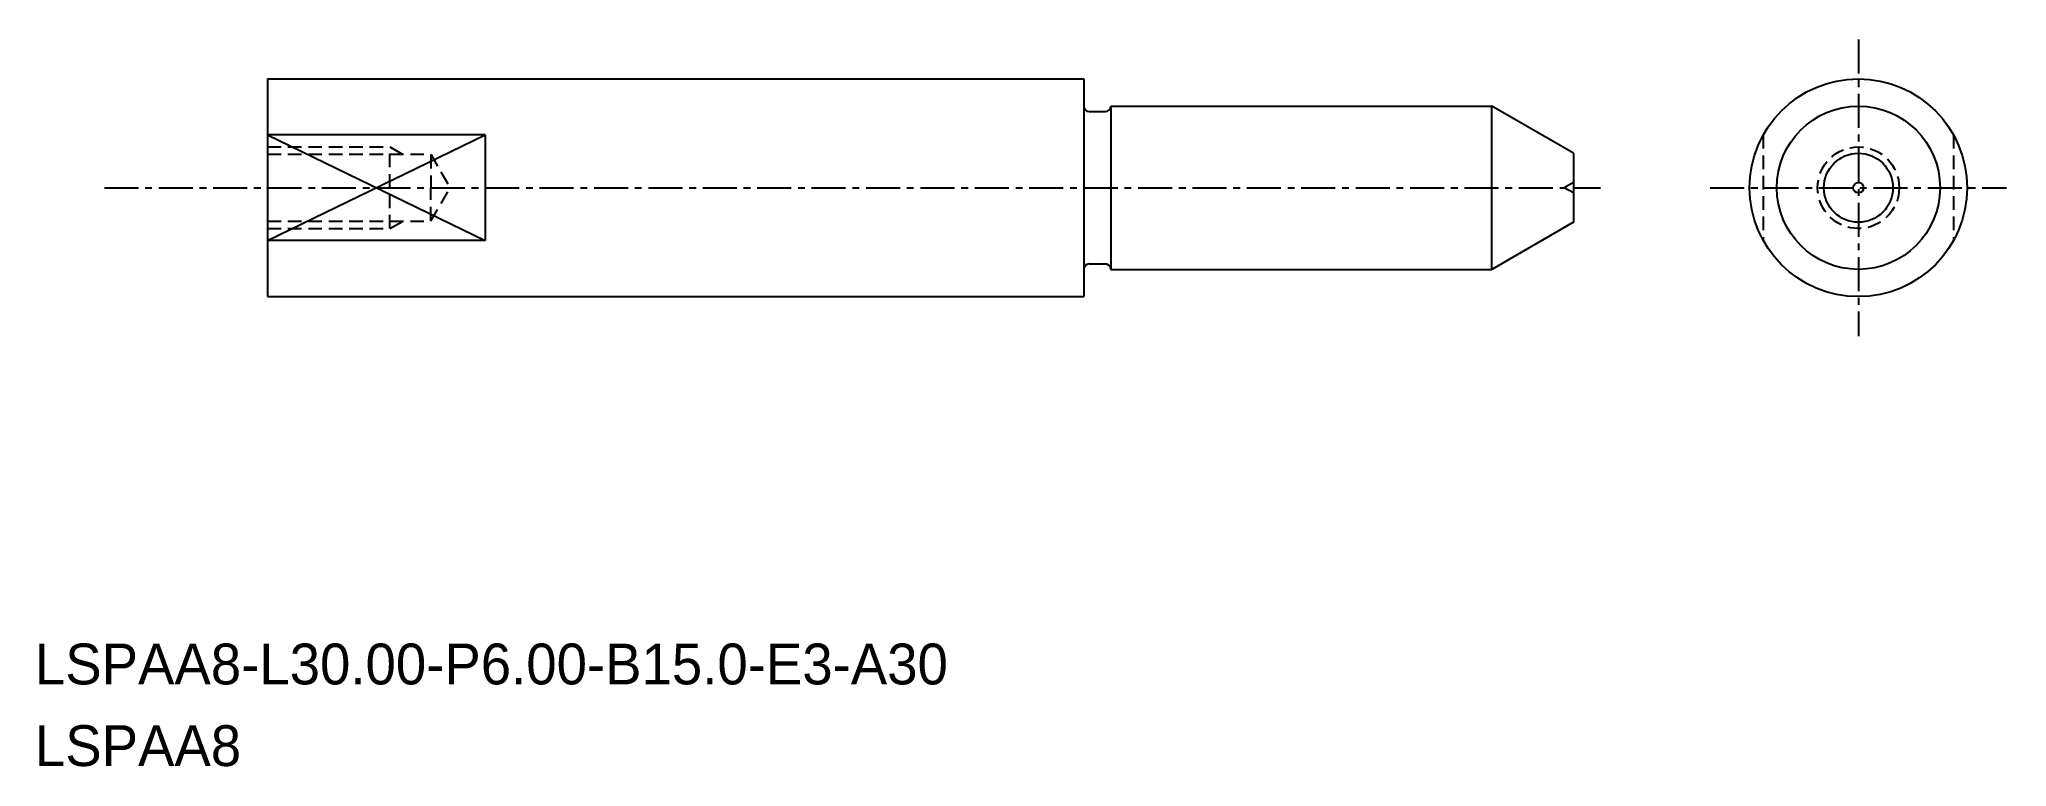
# Model space of a CAD drawing. Extents: x -1209.8 to -1137.5, y -485 to -458.2.
import ezdxf

# ---------------------------------------------------------------- set-up
doc = ezdxf.new("R2010")
doc.units = 0
doc.linetypes.add('CENTER', pattern=[2, 1.25, -0.25, 0.25, -0.25])
doc.linetypes.add('DASHED', pattern=[0.75, 0.5, -0.25])
doc.layers.get('0').update_dxf_attribs({"linetype": 'CONTINUOUS'})
doc.layers.add('CENTER', color=1, linetype='CENTER')

msp = doc.modelspace()

# ---------------------------------------------------------------- linework, layer by layer
for p, q in [((-1201.42, -459.698), (-1201.42, -467.698)), ((-1171.42, -459.698), (-1171.42, -467.698)), ((-1170.42, -460.698), (-1170.42, -466.698)), ((-1153.42, -462.43), (-1156.42, -460.698)), ((-1193.42, -461.761), (-1201.42, -461.761)), ((-1193.42, -461.761), (-1193.42, -465.634)), ((-1153.42, -464.965), (-1156.42, -466.698)), ((-1193.42, -465.634), (-1201.42, -465.634))]:
    msp.add_line(p, q)
at = {"color": 7, "linetype": 'CONTINUOUS'}
for p, q in [((-1201.42, -459.698), (-1171.42, -459.698)), ((-1171.42, -460.688), (-1171.42, -460.698)), ((-1171.22, -460.898), (-1170.62, -460.898)), ((-1170.42, -460.698), (-1170.42, -460.698)), ((-1170.42, -460.698), (-1156.42, -460.698)), ((-1171.42, -466.708), (-1171.42, -466.698)), ((-1171.22, -466.498), (-1170.62, -466.498)), ((-1170.42, -466.698), (-1156.42, -466.698)), ((-1170.42, -466.698), (-1170.42, -466.698)), ((-1201.42, -467.698), (-1171.42, -467.698))]:
    msp.add_line(p, q, dxfattribs=at)
at = {"linetype": 'CONTINUOUS'}
for p, q in [((-1156.42, -466.698), (-1156.42, -460.698)), ((-1153.42, -462.43), (-1153.42, -464.965))]:
    msp.add_line(p, q, dxfattribs=at)
at = {"color": 3}
for p, q in [((-1201.42, -461.761), (-1193.42, -465.634)), ((-1201.42, -465.634), (-1193.42, -461.761)), ((-1153.42, -463.506), (-1153.759, -463.698)), ((-1153.42, -463.89), (-1153.759, -463.698))]:
    msp.add_line(p, q, dxfattribs=at)
at = {"color": 3, "linetype": 'DASHED'}
for p, q in [((-1146.441, -461.761), (-1146.441, -465.634)), ((-1139.441, -461.761), (-1139.441, -465.634)), ((-1201.42, -462.198), (-1196.92, -462.198)), ((-1201.42, -462.468), (-1195.42, -462.468)), ((-1196.92, -465.198), (-1196.92, -462.198)), ((-1196.92, -462.198), (-1196.451, -462.468)), ((-1195.42, -462.468), (-1194.71, -463.698)), ((-1195.42, -462.498), (-1195.42, -463.698)), ((-1195.42, -464.898), (-1195.42, -463.698)), ((-1195.42, -464.927), (-1194.71, -463.698)), ((-1201.42, -464.927), (-1195.42, -464.927)), ((-1196.92, -465.198), (-1196.451, -464.927)), ((-1201.42, -465.198), (-1196.92, -465.198))]:
    msp.add_line(p, q, dxfattribs=at)
at = {"linetype": 'CONTINUOUS'}
msp.add_circle((-1142.941, -463.698), 4, dxfattribs=at)
for radius in [3, 1.268, 0.192]:
    msp.add_circle((-1142.941, -463.698), radius)
at = {"color": 3, "linetype": 'DASHED'}
msp.add_circle((-1142.941, -463.698), 1.5, dxfattribs=at)
at = {"color": 7, "linetype": 'CONTINUOUS'}
for centre, start, end in [((-1171.22, -460.698), 180, 270), ((-1170.62, -460.698), 270, 0), ((-1171.22, -466.698), 90, 180), ((-1170.62, -466.698), 0, 90)]:
    msp.add_arc(centre, 0.2, start, end, dxfattribs=at)
msp.add_point((-1201.42, -463.698), dxfattribs=at)
at = {"layer": 'CENTER', "color": 1, "linetype": 'CENTER'}
for p, q in [((-1142.941, -458.248), (-1142.941, -469.148)), ((-1207.42, -463.698), (-1152.42, -463.698)), ((-1148.391, -463.698), (-1137.491, -463.698))]:
    msp.add_line(p, q, dxfattribs=at)

# ---------------------------------------------------------------- texts
for s, p in [('LSPAA8-L30.00-P6.00-B15.0-E3-A30', (-1209.974, -481.947)), ('LSPAA8', (-1209.974, -484.947))]:
    msp.add_text(s, height=1.5).set_placement(p)

doc.saveas('drawing.dxf')
